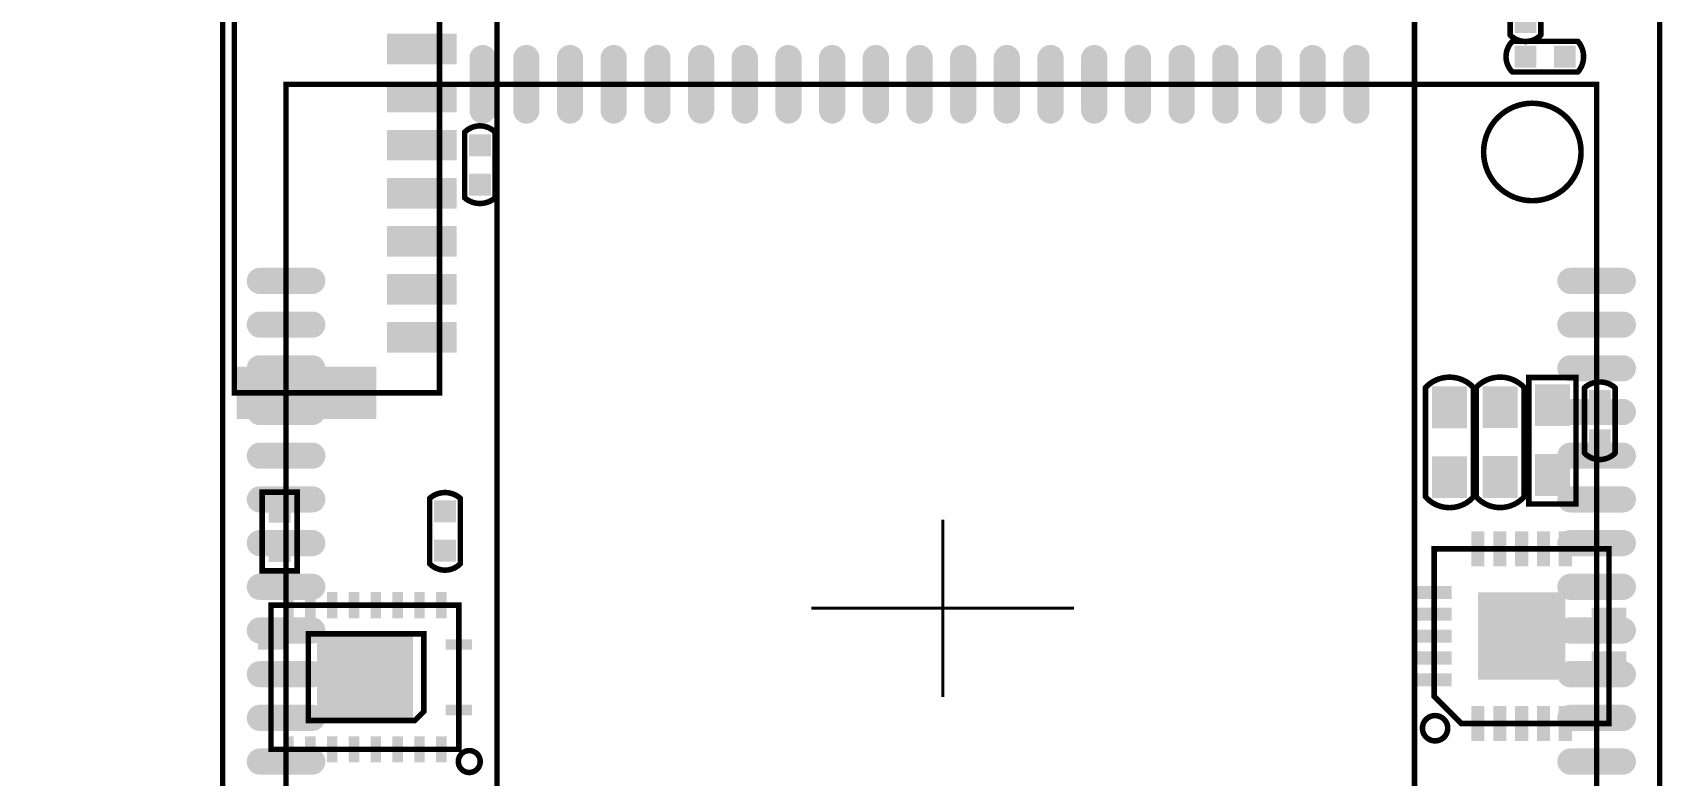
# Model space of a CAD drawing. Extents: x -69 to 26, y -7 to 136.
# Drawn here: x -37.24 to 0.06, y 23.05 to 40.04 of the extents above; entities that cross this region are included whole.
import ezdxf

# ---------------------------------------------------------------- set-up
doc = ezdxf.new("R2010")
doc.units = 0
doc.header["$MEASUREMENT"] = 0
doc.linetypes.add('TRMIDX_20', pattern=[2, 1, 1])
doc.layers.get('0').update_dxf_attribs({"linetype": 'CONTINUOUS'})
doc.layers.get('Defpoints').update_dxf_attribs({"linetype": 'CONTINUOUS'})
for name, color, linetype in [('BOARD_OUTLINE_00', 254, 'CONTINUOUS'), ('DRIL_NPLTE_THRU_01', 3, 'CONTINUOUS'), ('DRIL_NPLTE_THRU_02', 2, 'CONTINUOUS'), ('DRIL_NPLTE_THRU_03', 1, 'CONTINUOUS'), ('DRIL_NPLTE_THRU_04', 16, 'CONTINUOUS'), ('DRIL_PLTE_THRU_01', 3, 'CONTINUOUS'), ('DRIL_PLTE_THRU_02', 2, 'CONTINUOUS'), ('DRIL_PLTE_THRU_03', 1, 'CONTINUOUS'), ('DRIL_PLTE_THRU_04', 16, 'CONTINUOUS'), ('PADS_BOT', 1, 'CONTINUOUS'), ('PADS_INNER', 96, 'CONTINUOUS'), ('PADS_TOP', 96, 'CONTINUOUS'), ('PART_BOT_2DLINE_126', 146, 'CONTINUOUS'), ('PART_BOT_COPPER_01', 130, 'CONTINUOUS'), ('PART_BOT_TEXT_126', 146, 'CONTINUOUS'), ('PART_TOP_2DLINE_126', 254, 'CONTINUOUS')]:
    doc.layers.add(name, color=color, linetype=linetype)
doc.styles.add('W1', font='simplex', dxfattribs={"width": 0.75})
doc.dimstyles.get("Standard").update_dxf_attribs({"dimtxt": 3, "dimasz": 3, "dimexe": 0.18, "dimexo": 0.0625, "dimgap": 0.09, "dimtad": 0, "dimtih": 1, "dimtoh": 1, "dimzin": 0, "dimdsep": 46, "dimtxsty": 'Standard', "dimcen": 0.09, "dimclrd": 3, "dimclre": 3, "dimclrt": 3, "dimadec": 0, "dimazin": 0, "dimtfac": 1, "dimtofl": 0, "dimtmove": 0, "dimatfit": 3, "dimfxl": 1, "dimtolj": 1, "dimtzin": 0, "dimarcsym": 0})

# ---------------------------------------------------------------- blocks, each defined once
blk = doc.blocks.new('BOARD_123')
at = {"layer": 'BOARD_OUTLINE_00', "const_width": 0.127}
blk.add_lwpolyline([(-0.762, 0), (2.528, 0, -0.414214), (4.547, -2.018), (4.547, -108.509, -0.414214), (2.515, -110.541), (-26.314, -110.541, -0.414214), (-28.346, -108.509), (-28.346, -2.038, -0.414214), (-26.309, 0), (-22.555, 0), (-22.555, -6.045), (-0.762, -6.045)], format="xyb", close=True, dxfattribs=at)
blk = doc.blocks.new('SMOOTH_0$127')
at = {"const_width": 0.0635}
blk.add_lwpolyline([(-0.03175, 0, 1), (0.03175, 0, 1)], format="xyb", close=True, dxfattribs=at)
blk = doc.blocks.new('PART_BODY_BOT_62')
at = {"layer": 'PART_BOT_2DLINE_126', "const_width": 0.127}
blk.add_lwpolyline([(-0.898, 0.408), (-0.898, -0.392), (0.902, -0.392), (0.902, 0.408)], close=True, dxfattribs=at)
at = {"layer": 'PART_BOT_2DLINE_126'}
for p in [(-0.898, 0.408), (0.902, 0.408), (-0.898, -0.392), (0.902, -0.392)]:
    blk.add_blockref('SMOOTH_0$127', p, dxfattribs=at)
blk = doc.blocks.new('DRIL_HOLE_0')
blk.add_lwpolyline([(0, 0, 1), (0, 0, 1)], format="xyb", close=True)
blk = doc.blocks.new('PAD_0')
blk.add_lwpolyline([(0, 0, 1), (0, 0, 1)], format="xyb", close=True)
blk = doc.blocks.new('PAD_1')
at = {"const_width": 0.5}
blk.add_lwpolyline([(-0.25, 0), (0.25, 0)], dxfattribs=at)
blk = doc.blocks.new('STK_BOT_6')
at = {"layer": 'DRIL_PLTE_THRU_01'}
blk.add_blockref('DRIL_HOLE_0', (0, 0), dxfattribs=at)
at = {"layer": 'DRIL_PLTE_THRU_02'}
blk.add_blockref('DRIL_HOLE_0', (0, 0), dxfattribs=at)
at = {"layer": 'DRIL_PLTE_THRU_03'}
blk.add_blockref('DRIL_HOLE_0', (0, 0), dxfattribs=at)
at = {"layer": 'DRIL_PLTE_THRU_04'}
blk.add_blockref('DRIL_HOLE_0', (0, 0), dxfattribs=at)
at = {"layer": 'PADS_BOT'}
blk.add_blockref('PAD_1', (0, 0), dxfattribs=at)
at = {"layer": 'PADS_INNER'}
blk.add_blockref('PAD_0', (0, 0), dxfattribs=at)
at = {"layer": 'PADS_TOP'}
blk.add_blockref('PAD_0', (0, 0), dxfattribs=at)
blk = doc.blocks.new('SYM_BOT_7')
for name, p in [('PART_BODY_BOT_62', (0, 0)), ('STK_BOT_6', (-0.448, 0.008)), ('STK_BOT_6', (0.452, 0.008))]:
    blk.add_blockref(name, p)
blk = doc.blocks.new('PART_BOT_6')
blk.add_blockref('SYM_BOT_7', (0, 0))
blk = doc.blocks.new('PART_BODY_TOP_124')
at = {"layer": 'PART_TOP_2DLINE_126', "const_width": 0.127}
blk.add_lwpolyline([(0, 25.5), (30, 25.5), (30, -4.5), (0, -4.5)], close=True, dxfattribs=at)
blk.add_lwpolyline([(0.434, 24.028, 1), (2.665, 24.028, 1)], format="xyb", close=True, dxfattribs=at)
at = {"layer": 'PART_TOP_2DLINE_126'}
for p in [(0, 25.5), (30, 25.5), (0, -4.5), (30, -4.5)]:
    blk.add_blockref('SMOOTH_0$127', p, dxfattribs=at)
blk = doc.blocks.new('PAD_7')
at = {"const_width": 0.3}
blk.add_lwpolyline([(-0.6, -0.15), (0.6, -0.15, 1), (0.6, 0.15), (-0.6, 0.15, 1)], format="xyb", close=True, dxfattribs=at)
blk = doc.blocks.new('STK_TOP_870')
at = {"layer": 'DRIL_NPLTE_THRU_01'}
blk.add_blockref('DRIL_HOLE_0', (0, 0), dxfattribs=at)
at = {"layer": 'DRIL_NPLTE_THRU_02'}
blk.add_blockref('DRIL_HOLE_0', (0, 0), dxfattribs=at)
at = {"layer": 'DRIL_NPLTE_THRU_03'}
blk.add_blockref('DRIL_HOLE_0', (0, 0), dxfattribs=at)
at = {"layer": 'DRIL_NPLTE_THRU_04'}
blk.add_blockref('DRIL_HOLE_0', (0, 0), dxfattribs=at)
at = {"layer": 'PADS_BOT'}
blk.add_blockref('PAD_0', (0, 0), dxfattribs=at)
at = {"layer": 'PADS_INNER'}
blk.add_blockref('PAD_0', (0, 0), dxfattribs=at)
at = {"layer": 'PADS_TOP'}
blk.add_blockref('PAD_7', (0, 0), dxfattribs=at)
blk = doc.blocks.new('STK_TOP_869')
at = {"layer": 'DRIL_NPLTE_THRU_01'}
blk.add_blockref('DRIL_HOLE_0', (0, 0), dxfattribs=at)
at = {"layer": 'DRIL_NPLTE_THRU_02'}
blk.add_blockref('DRIL_HOLE_0', (0, 0), dxfattribs=at)
at = {"layer": 'DRIL_NPLTE_THRU_03'}
blk.add_blockref('DRIL_HOLE_0', (0, 0), dxfattribs=at)
at = {"layer": 'DRIL_NPLTE_THRU_04'}
blk.add_blockref('DRIL_HOLE_0', (0, 0), dxfattribs=at)
at = {"layer": 'PADS_BOT'}
blk.add_blockref('PAD_0', (0, 0), dxfattribs=at)
at = {"layer": 'PADS_INNER'}
blk.add_blockref('PAD_0', (0, 0), dxfattribs=at)
at = {"layer": 'PADS_TOP', "rotation": 90}
blk.add_blockref('PAD_7', (0, 0), dxfattribs=at)
blk = doc.blocks.new('SYM_TOP_43')
for name, p in [('STK_TOP_869', (4.5, 25.5)), ('STK_TOP_869', (5.5, 25.5)), ('STK_TOP_869', (6.5, 25.5)), ('STK_TOP_869', (7.5, 25.5)), ('STK_TOP_869', (8.5, 25.5)), ('STK_TOP_869', (9.5, 25.5)), ('STK_TOP_869', (10.5, 25.5)), ('STK_TOP_869', (11.5, 25.5)), ('STK_TOP_869', (12.5, 25.5)), ('STK_TOP_869', (13.5, 25.5)), ('STK_TOP_869', (14.5, 25.5)), ('STK_TOP_869', (15.5, 25.5)), ('STK_TOP_869', (16.5, 25.5)), ('STK_TOP_869', (17.5, 25.5)), ('STK_TOP_869', (18.5, 25.5)), ('STK_TOP_869', (19.5, 25.5)), ('STK_TOP_869', (20.5, 25.5)), ('STK_TOP_869', (21.5, 25.5)), ('STK_TOP_869', (22.5, 25.5)), ('STK_TOP_869', (23.5, 25.5)), ('STK_TOP_869', (24.5, 25.5)), ('STK_TOP_869', (25.5, 25.5)), ('PART_BODY_TOP_124', (0, 0)), ('STK_TOP_870', (30, 21)), ('STK_TOP_870', (0, 20)), ('STK_TOP_870', (30, 20)), ('STK_TOP_870', (0, 19)), ('STK_TOP_870', (30, 19)), ('STK_TOP_870', (0, 18)), ('STK_TOP_870', (30, 18)), ('STK_TOP_870', (0, 17)), ('STK_TOP_870', (30, 17)), ('STK_TOP_870', (0, 16)), ('STK_TOP_870', (30, 16)), ('STK_TOP_870', (0, 15)), ('STK_TOP_870', (30, 15)), ('STK_TOP_870', (0, 14)), ('STK_TOP_870', (30, 14)), ('STK_TOP_870', (0, 13)), ('STK_TOP_870', (30, 13)), ('STK_TOP_870', (0, 12)), ('STK_TOP_870', (30, 12)), ('STK_TOP_870', (0, 11)), ('STK_TOP_870', (30, 11)), ('STK_TOP_870', (0, 10)), ('STK_TOP_870', (30, 10)), ('STK_TOP_870', (0, 9)), ('STK_TOP_870', (30, 9)), ('STK_TOP_870', (0, 8)), ('STK_TOP_870', (30, 8)), ('STK_TOP_870', (0, 7)), ('STK_TOP_870', (30, 7)), ('STK_TOP_870', (0, 6)), ('STK_TOP_870', (30, 6)), ('STK_TOP_870', (0, 5)), ('STK_TOP_870', (30, 5)), ('STK_TOP_870', (0, 4)), ('STK_TOP_870', (30, 4)), ('STK_TOP_870', (0, 3)), ('STK_TOP_870', (30, 3)), ('STK_TOP_870', (0, 2)), ('STK_TOP_870', (30, 2)), ('STK_TOP_870', (0, 1)), ('STK_TOP_870', (30, 1)), ('STK_TOP_870', (0, 0)), ('STK_TOP_870', (30, 0)), ('STK_TOP_869', (4.5, -4.5)), ('STK_TOP_869', (5.5, -4.5)), ('STK_TOP_869', (6.5, -4.5)), ('STK_TOP_869', (7.5, -4.5)), ('STK_TOP_869', (8.5, -4.5)), ('STK_TOP_869', (9.5, -4.5)), ('STK_TOP_869', (10.5, -4.5)), ('STK_TOP_869', (11.5, -4.5)), ('STK_TOP_869', (12.5, -4.5)), ('STK_TOP_869', (13.5, -4.5)), ('STK_TOP_869', (14.5, -4.5)), ('STK_TOP_869', (15.5, -4.5)), ('STK_TOP_869', (16.5, -4.5)), ('STK_TOP_869', (17.5, -4.5)), ('STK_TOP_869', (18.5, -4.5)), ('STK_TOP_869', (19.5, -4.5)), ('STK_TOP_869', (20.5, -4.5)), ('STK_TOP_869', (21.5, -4.5)), ('STK_TOP_869', (22.5, -4.5)), ('STK_TOP_869', (23.5, -4.5)), ('STK_TOP_869', (24.5, -4.5)), ('STK_TOP_869', (25.5, -4.5))]:
    blk.add_blockref(name, p)
blk = doc.blocks.new('PART_TOP_20')
blk.add_blockref('SYM_TOP_43', (0, 0))
blk = doc.blocks.new('PART_BODY_BOT_80')
at = {"layer": 'PART_BOT_2DLINE_126', "const_width": 0.127}
blk.add_lwpolyline([(-76.5302, 21), (0, 21), (0, 0), (-76.5302, 0)], close=True, dxfattribs=at)
at = {"layer": 'PART_BOT_TEXT_126', "style": 'W1', "width": 0.75}
blk.add_text('+', height=7, dxfattribs=at).set_placement((-10.541, 7.7978))
blk = doc.blocks.new('SYM_BOT_25')
blk.add_blockref('PART_BODY_BOT_80', (0, 0))
blk = doc.blocks.new('PART_BOT_33')
blk.add_blockref('SYM_BOT_25', (0, 0))
blk = doc.blocks.new('PART_BODY_TOP_58')
at = {"layer": 'PART_TOP_2DLINE_126', "const_width": 0.127}
blk.add_lwpolyline([(0.755, -0.347, 0.414214), (0.755, 0.353), (-0.745, 0.353, 0.373387), (-0.745, -0.347)], format="xyb", close=True, dxfattribs=at)
at = {"layer": 'PART_TOP_2DLINE_126'}
for p in [(-0.745, 0.353), (0.755, 0.353), (-0.745, -0.347), (0.755, -0.347)]:
    blk.add_blockref('SMOOTH_0$127', p, dxfattribs=at)
blk = doc.blocks.new('STK_TOP_6')
at = {"layer": 'DRIL_PLTE_THRU_01'}
blk.add_blockref('DRIL_HOLE_0', (0, 0), dxfattribs=at)
at = {"layer": 'DRIL_PLTE_THRU_02'}
blk.add_blockref('DRIL_HOLE_0', (0, 0), dxfattribs=at)
at = {"layer": 'DRIL_PLTE_THRU_03'}
blk.add_blockref('DRIL_HOLE_0', (0, 0), dxfattribs=at)
at = {"layer": 'DRIL_PLTE_THRU_04'}
blk.add_blockref('DRIL_HOLE_0', (0, 0), dxfattribs=at)
at = {"layer": 'PADS_BOT'}
blk.add_blockref('PAD_0', (0, 0), dxfattribs=at)
at = {"layer": 'PADS_INNER'}
blk.add_blockref('PAD_0', (0, 0), dxfattribs=at)
at = {"layer": 'PADS_TOP'}
blk.add_blockref('PAD_1', (0, 0), dxfattribs=at)
blk = doc.blocks.new('SYM_TOP_3')
for name, p in [('PART_BODY_TOP_58', (0, 0)), ('STK_TOP_6', (-0.445, 0.003)), ('STK_TOP_6', (0.455, 0.003))]:
    blk.add_blockref(name, p)
blk = doc.blocks.new('PART_TOP_53')
blk.add_blockref('SYM_TOP_3', (0, 0))
blk = doc.blocks.new('PART_TOP_55')
blk.add_blockref('SYM_TOP_3', (0, 0))
blk = doc.blocks.new('PART_BODY_BOT_58')
at = {"layer": 'PART_BOT_2DLINE_126', "const_width": 0.127}
blk.add_lwpolyline([(0.755, -0.347, 0.414214), (0.755, 0.353), (-0.745, 0.353, 0.373387), (-0.745, -0.347)], format="xyb", close=True, dxfattribs=at)
at = {"layer": 'PART_BOT_2DLINE_126'}
for p in [(-0.745, 0.353), (0.755, 0.353), (-0.745, -0.347), (0.755, -0.347)]:
    blk.add_blockref('SMOOTH_0$127', p, dxfattribs=at)
blk = doc.blocks.new('SYM_BOT_3')
for name, p in [('PART_BODY_BOT_58', (0, 0)), ('STK_BOT_6', (-0.445, 0.003)), ('STK_BOT_6', (0.455, 0.003))]:
    blk.add_blockref(name, p)
blk = doc.blocks.new('PART_BOT_68')
blk.add_blockref('SYM_BOT_3', (0, 0))
blk = doc.blocks.new('PART_BODY_BOT_67')
at = {"layer": 'PART_BOT_2DLINE_126', "const_width": 0.127}
blk.add_lwpolyline([(-1.4351, -0.54), (-1.4351, 0.54), (1.4605, 0.54), (1.4605, -0.54)], close=True, dxfattribs=at)
at = {"layer": 'PART_BOT_2DLINE_126'}
for p in [(-1.4351, 0.54), (1.4605, 0.54), (-1.4351, -0.54), (1.4605, -0.54)]:
    blk.add_blockref('SMOOTH_0$127', p, dxfattribs=at)
blk = doc.blocks.new('PAD_9')
at = {"const_width": 0.8}
blk.add_lwpolyline([(-0.48, 0), (0.48, 0)], dxfattribs=at)
blk = doc.blocks.new('STK_BOT_653')
at = {"layer": 'DRIL_PLTE_THRU_01'}
blk.add_blockref('DRIL_HOLE_0', (0, 0), dxfattribs=at)
at = {"layer": 'DRIL_PLTE_THRU_02'}
blk.add_blockref('DRIL_HOLE_0', (0, 0), dxfattribs=at)
at = {"layer": 'DRIL_PLTE_THRU_03'}
blk.add_blockref('DRIL_HOLE_0', (0, 0), dxfattribs=at)
at = {"layer": 'DRIL_PLTE_THRU_04'}
blk.add_blockref('DRIL_HOLE_0', (0, 0), dxfattribs=at)
at = {"layer": 'PADS_BOT'}
blk.add_blockref('PAD_9', (0, 0), dxfattribs=at)
at = {"layer": 'PADS_INNER'}
blk.add_blockref('PAD_0', (0, 0), dxfattribs=at)
at = {"layer": 'PADS_TOP'}
blk.add_blockref('PAD_0', (0, 0), dxfattribs=at)
blk = doc.blocks.new('SYM_BOT_12')
for name, p in [('STK_BOT_653', (-0.8, 0)), ('PART_BODY_BOT_67', (0, 0)), ('STK_BOT_653', (0.8, 0))]:
    blk.add_blockref(name, p)
blk = doc.blocks.new('PART_BOT_69')
blk.add_blockref('SYM_BOT_12', (0, 0))
blk = doc.blocks.new('PART_BOT_71')
blk.add_blockref('SYM_BOT_3', (0, 0))
blk = doc.blocks.new('PART_BODY_BOT_77')
at = {"layer": 'PART_BOT_2DLINE_126', "const_width": 0.127}
blk.add_lwpolyline([(0, 3.048), (10.9728, 3.048), (10.9728, -1.651), (0, -1.651)], close=True, dxfattribs=at)
at = {"layer": 'PART_BOT_2DLINE_126'}
for p in [(0, 3.048), (10.9728, 3.048), (0, -1.651), (10.9728, -1.651)]:
    blk.add_blockref('SMOOTH_0$127', p, dxfattribs=at)
blk = doc.blocks.new('PAD_35')
at = {"const_width": 0.35}
blk.add_lwpolyline([(-0.45, -0.175), (0.45, -0.175, 1), (0.45, 0.175), (-0.45, 0.175, 1)], format="xyb", close=True, dxfattribs=at)
blk = doc.blocks.new('STK_BOT_630')
at = {"layer": 'DRIL_NPLTE_THRU_01'}
blk.add_blockref('DRIL_HOLE_0', (0, 0), dxfattribs=at)
at = {"layer": 'DRIL_NPLTE_THRU_02'}
blk.add_blockref('DRIL_HOLE_0', (0, 0), dxfattribs=at)
at = {"layer": 'DRIL_NPLTE_THRU_03'}
blk.add_blockref('DRIL_HOLE_0', (0, 0), dxfattribs=at)
at = {"layer": 'DRIL_NPLTE_THRU_04'}
blk.add_blockref('DRIL_HOLE_0', (0, 0), dxfattribs=at)
at = {"layer": 'PADS_BOT', "rotation": 90}
blk.add_blockref('PAD_35', (0, 0), dxfattribs=at)
at = {"layer": 'PADS_INNER'}
blk.add_blockref('PAD_0', (0, 0), dxfattribs=at)
at = {"layer": 'PADS_TOP'}
blk.add_blockref('PAD_0', (0, 0), dxfattribs=at)
blk = doc.blocks.new('PAD_36')
at = {"const_width": 0.7}
blk.add_lwpolyline([(-0.8, 0), (0.8, 0)], dxfattribs=at)
blk = doc.blocks.new('STK_BOT_629')
at = {"layer": 'DRIL_NPLTE_THRU_01'}
blk.add_blockref('DRIL_HOLE_0', (0, 0), dxfattribs=at)
at = {"layer": 'DRIL_NPLTE_THRU_02'}
blk.add_blockref('DRIL_HOLE_0', (0, 0), dxfattribs=at)
at = {"layer": 'DRIL_NPLTE_THRU_03'}
blk.add_blockref('DRIL_HOLE_0', (0, 0), dxfattribs=at)
at = {"layer": 'DRIL_NPLTE_THRU_04'}
blk.add_blockref('DRIL_HOLE_0', (0, 0), dxfattribs=at)
at = {"layer": 'PADS_BOT', "rotation": 90}
blk.add_blockref('PAD_36', (0, 0), dxfattribs=at)
at = {"layer": 'PADS_INNER'}
blk.add_blockref('PAD_0', (0, 0), dxfattribs=at)
at = {"layer": 'PADS_TOP'}
blk.add_blockref('PAD_0', (0, 0), dxfattribs=at)
blk = doc.blocks.new('PAD_37')
at = {"const_width": 1.2}
blk.add_lwpolyline([(-1.6, 0), (1.6, 0)], dxfattribs=at)
blk = doc.blocks.new('STK_BOT_631')
at = {"layer": 'DRIL_NPLTE_THRU_01'}
blk.add_blockref('DRIL_HOLE_0', (0, 0), dxfattribs=at)
at = {"layer": 'DRIL_NPLTE_THRU_02'}
blk.add_blockref('DRIL_HOLE_0', (0, 0), dxfattribs=at)
at = {"layer": 'DRIL_NPLTE_THRU_03'}
blk.add_blockref('DRIL_HOLE_0', (0, 0), dxfattribs=at)
at = {"layer": 'DRIL_NPLTE_THRU_04'}
blk.add_blockref('DRIL_HOLE_0', (0, 0), dxfattribs=at)
at = {"layer": 'PADS_BOT', "rotation": 90}
blk.add_blockref('PAD_37', (0, 0), dxfattribs=at)
at = {"layer": 'PADS_INNER'}
blk.add_blockref('PAD_0', (0, 0), dxfattribs=at)
at = {"layer": 'PADS_TOP'}
blk.add_blockref('PAD_0', (0, 0), dxfattribs=at)
blk = doc.blocks.new('SYM_BOT_22')
for name, p in [('STK_BOT_629', (1.27, 2.6416)), ('STK_BOT_629', (2.37, 2.6416)), ('STK_BOT_629', (3.47, 2.6416)), ('STK_BOT_629', (4.57, 2.6416)), ('STK_BOT_629', (5.67, 2.6416)), ('STK_BOT_629', (6.77, 2.6416)), ('STK_BOT_629', (7.87, 2.6416)), ('STK_BOT_630', (8.97, 2.6416)), ('PART_BODY_BOT_77', (0, 0)), ('STK_BOT_631', (0, 0)), ('STK_BOT_631', (11, 0))]:
    blk.add_blockref(name, p)
blk = doc.blocks.new('PART_BOT_92')
blk.add_blockref('SYM_BOT_22', (0, 0))
blk = doc.blocks.new('PART_BOT_96')
blk.add_blockref('SYM_BOT_3', (0, 0))
blk = doc.blocks.new('PART_BODY_BOT_66')
at = {"layer": 'PART_BOT_2DLINE_126', "const_width": 0.127}
blk.add_lwpolyline([(1.238, -0.559, 0.432739), (1.238, 0.541), (-1.262, 0.541, 0.450467), (-1.262, -0.559)], format="xyb", close=True, dxfattribs=at)
at = {"layer": 'PART_BOT_2DLINE_126'}
for p in [(-1.262, 0.541), (1.238, 0.541), (-1.262, -0.559), (1.238, -0.559)]:
    blk.add_blockref('SMOOTH_0$127', p, dxfattribs=at)
blk = doc.blocks.new('STK_BOT_236')
at = {"layer": 'DRIL_PLTE_THRU_01'}
blk.add_blockref('DRIL_HOLE_0', (0, 0), dxfattribs=at)
at = {"layer": 'DRIL_PLTE_THRU_02'}
blk.add_blockref('DRIL_HOLE_0', (0, 0), dxfattribs=at)
at = {"layer": 'DRIL_PLTE_THRU_03'}
blk.add_blockref('DRIL_HOLE_0', (0, 0), dxfattribs=at)
at = {"layer": 'DRIL_PLTE_THRU_04'}
blk.add_blockref('DRIL_HOLE_0', (0, 0), dxfattribs=at)
at = {"layer": 'PADS_BOT'}
blk.add_blockref('PAD_9', (0, 0), dxfattribs=at)
at = {"layer": 'PADS_INNER'}
blk.add_blockref('PAD_0', (0, 0), dxfattribs=at)
at = {"layer": 'PADS_TOP'}
blk.add_blockref('PAD_0', (0, 0), dxfattribs=at)
blk = doc.blocks.new('SYM_BOT_11')
for name, p in [('STK_BOT_236', (-0.812, -0.009)), ('PART_BODY_BOT_66', (0, 0)), ('STK_BOT_236', (0.788, -0.009))]:
    blk.add_blockref(name, p)
blk = doc.blocks.new('PART_BOT_108')
blk.add_blockref('SYM_BOT_11', (0, 0))
blk = doc.blocks.new('PART_BOT_109')
blk.add_blockref('SYM_BOT_11', (0, 0))
blk = doc.blocks.new('PART_BODY_BOT_127')
at = {"layer": 'PART_BOT_2DLINE_126', "const_width": 0.127}
blk.add_lwpolyline([(-2.270804, 2.1082, 1), (-1.691596, 2.1082, 1)], format="xyb", close=True, dxfattribs=at)
blk.add_lwpolyline([(-2, 1.3782), (-1.3782, 2), (2, 2), (2, -2), (-2, -2)], close=True, dxfattribs=at)
at = {"layer": 'PART_BOT_2DLINE_126'}
for p in [(-1.3782, 2), (2, 2), (-2, 1.3782), (-2, -2), (2, -2)]:
    blk.add_blockref('SMOOTH_0$127', p, dxfattribs=at)
blk = doc.blocks.new('PAD_41')
at = {"const_width": 0.3}
blk.add_lwpolyline([(-0.4, 0), (0.4, 0)], dxfattribs=at)
blk = doc.blocks.new('STK_BOT_874')
at = {"layer": 'DRIL_NPLTE_THRU_01'}
blk.add_blockref('DRIL_HOLE_0', (0, 0), dxfattribs=at)
at = {"layer": 'DRIL_NPLTE_THRU_02'}
blk.add_blockref('DRIL_HOLE_0', (0, 0), dxfattribs=at)
at = {"layer": 'DRIL_NPLTE_THRU_03'}
blk.add_blockref('DRIL_HOLE_0', (0, 0), dxfattribs=at)
at = {"layer": 'DRIL_NPLTE_THRU_04'}
blk.add_blockref('DRIL_HOLE_0', (0, 0), dxfattribs=at)
at = {"layer": 'PADS_BOT'}
blk.add_blockref('PAD_41', (0, 0), dxfattribs=at)
at = {"layer": 'PADS_INNER'}
blk.add_blockref('PAD_0', (0, 0), dxfattribs=at)
at = {"layer": 'PADS_TOP'}
blk.add_blockref('PAD_0', (0, 0), dxfattribs=at)
blk = doc.blocks.new('STK_BOT_873')
at = {"layer": 'DRIL_NPLTE_THRU_01'}
blk.add_blockref('DRIL_HOLE_0', (0, 0), dxfattribs=at)
at = {"layer": 'DRIL_NPLTE_THRU_02'}
blk.add_blockref('DRIL_HOLE_0', (0, 0), dxfattribs=at)
at = {"layer": 'DRIL_NPLTE_THRU_03'}
blk.add_blockref('DRIL_HOLE_0', (0, 0), dxfattribs=at)
at = {"layer": 'DRIL_NPLTE_THRU_04'}
blk.add_blockref('DRIL_HOLE_0', (0, 0), dxfattribs=at)
at = {"layer": 'PADS_BOT', "rotation": 90}
blk.add_blockref('PAD_41', (0, 0), dxfattribs=at)
at = {"layer": 'PADS_INNER'}
blk.add_blockref('PAD_0', (0, 0), dxfattribs=at)
at = {"layer": 'PADS_TOP'}
blk.add_blockref('PAD_0', (0, 0), dxfattribs=at)
blk = doc.blocks.new('PAD_42')
at = {"const_width": 2}
blk.add_lwpolyline([(-1, 0), (1, 0)], dxfattribs=at)
blk = doc.blocks.new('STK_BOT_875')
at = {"layer": 'DRIL_NPLTE_THRU_01'}
blk.add_blockref('DRIL_HOLE_0', (0, 0), dxfattribs=at)
at = {"layer": 'DRIL_NPLTE_THRU_02'}
blk.add_blockref('DRIL_HOLE_0', (0, 0), dxfattribs=at)
at = {"layer": 'DRIL_NPLTE_THRU_03'}
blk.add_blockref('DRIL_HOLE_0', (0, 0), dxfattribs=at)
at = {"layer": 'DRIL_NPLTE_THRU_04'}
blk.add_blockref('DRIL_HOLE_0', (0, 0), dxfattribs=at)
at = {"layer": 'PADS_BOT'}
blk.add_blockref('PAD_42', (0, 0), dxfattribs=at)
at = {"layer": 'PADS_INNER'}
blk.add_blockref('PAD_0', (0, 0), dxfattribs=at)
at = {"layer": 'PADS_TOP'}
blk.add_blockref('PAD_0', (0, 0), dxfattribs=at)
blk = doc.blocks.new('SYM_BOT_46')
for name, p in [('PART_BODY_BOT_127', (0, 0)), ('STK_BOT_873', (-1, 2)), ('STK_BOT_873', (-0.5, 2)), ('STK_BOT_873', (0, 2)), ('STK_BOT_873', (0.5, 2)), ('STK_BOT_873', (1, 2)), ('STK_BOT_874', (-2, 1)), ('STK_BOT_874', (2, 1)), ('STK_BOT_875', (0, 0)), ('STK_BOT_874', (-2, 0.5)), ('STK_BOT_874', (2, 0.5)), ('STK_BOT_874', (-2, 0)), ('STK_BOT_874', (2, 0)), ('STK_BOT_874', (-2, -0.5)), ('STK_BOT_874', (2, -0.5)), ('STK_BOT_874', (-2, -1)), ('STK_BOT_874', (2, -1)), ('STK_BOT_873', (-1, -2)), ('STK_BOT_873', (-0.5, -2)), ('STK_BOT_873', (0, -2)), ('STK_BOT_873', (0.5, -2)), ('STK_BOT_873', (1, -2))]:
    blk.add_blockref(name, p)
blk = doc.blocks.new('PART_BOT_119')
blk.add_blockref('SYM_BOT_46', (0, 0))
blk = doc.blocks.new('PART_BODY_BOT_128')
at = {"layer": 'PART_BOT_2DLINE_126', "const_width": 0.127}
blk.add_lwpolyline([(-2.181, 2.388, 1), (-1.68, 2.388, 1)], format="xyb", close=True, dxfattribs=at)
blk.add_lwpolyline([(-1.65, 2.15), (1.65, 2.15), (1.65, -2.15), (-1.65, -2.15)], close=True, dxfattribs=at)
at = {"layer": 'PART_BOT_COPPER_01', "linetype": 'TRMIDX_20', "const_width": 0.127}
blk.add_lwpolyline([(-0.991, 1.143), (-0.991, -1.295), (0.991, -1.295), (0.991, 1.346), (-0.787, 1.346)], close=True, dxfattribs=at)
at = {"layer": 'PART_BOT_2DLINE_126'}
for p in [(-1.65, 2.15), (1.65, 2.15), (-1.65, -2.15), (1.65, -2.15)]:
    blk.add_blockref('SMOOTH_0$127', p, dxfattribs=at)
at = {"layer": 'PART_BOT_COPPER_01'}
for p in [(-0.991, 1.143), (-0.787, 1.346), (0.991, 1.346), (-0.991, -1.295), (0.991, -1.295)]:
    blk.add_blockref('SMOOTH_0$127', p, dxfattribs=at)
blk = doc.blocks.new('PAD_46')
at = {"const_width": 0.24}
blk.add_lwpolyline([(-0.3, 0), (0.3, 0)], dxfattribs=at)
blk = doc.blocks.new('STK_BOT_877')
at = {"layer": 'DRIL_NPLTE_THRU_01'}
blk.add_blockref('DRIL_HOLE_0', (0, 0), dxfattribs=at)
at = {"layer": 'DRIL_NPLTE_THRU_02'}
blk.add_blockref('DRIL_HOLE_0', (0, 0), dxfattribs=at)
at = {"layer": 'DRIL_NPLTE_THRU_03'}
blk.add_blockref('DRIL_HOLE_0', (0, 0), dxfattribs=at)
at = {"layer": 'DRIL_NPLTE_THRU_04'}
blk.add_blockref('DRIL_HOLE_0', (0, 0), dxfattribs=at)
at = {"layer": 'PADS_BOT', "rotation": 90}
blk.add_blockref('PAD_46', (0, 0), dxfattribs=at)
at = {"layer": 'PADS_INNER'}
blk.add_blockref('PAD_0', (0, 0), dxfattribs=at)
at = {"layer": 'PADS_TOP'}
blk.add_blockref('PAD_0', (0, 0), dxfattribs=at)
blk = doc.blocks.new('STK_BOT_876')
at = {"layer": 'DRIL_NPLTE_THRU_01'}
blk.add_blockref('DRIL_HOLE_0', (0, 0), dxfattribs=at)
at = {"layer": 'DRIL_NPLTE_THRU_02'}
blk.add_blockref('DRIL_HOLE_0', (0, 0), dxfattribs=at)
at = {"layer": 'DRIL_NPLTE_THRU_03'}
blk.add_blockref('DRIL_HOLE_0', (0, 0), dxfattribs=at)
at = {"layer": 'DRIL_NPLTE_THRU_04'}
blk.add_blockref('DRIL_HOLE_0', (0, 0), dxfattribs=at)
at = {"layer": 'PADS_BOT'}
blk.add_blockref('PAD_46', (0, 0), dxfattribs=at)
at = {"layer": 'PADS_INNER'}
blk.add_blockref('PAD_0', (0, 0), dxfattribs=at)
at = {"layer": 'PADS_TOP'}
blk.add_blockref('PAD_0', (0, 0), dxfattribs=at)
blk = doc.blocks.new('PAD_47')
at = {"const_width": 1.9}
blk.add_lwpolyline([(-1.1, 0), (1.1, 0)], dxfattribs=at)
blk = doc.blocks.new('STK_BOT_878')
at = {"layer": 'DRIL_PLTE_THRU_01'}
blk.add_blockref('DRIL_HOLE_0', (0, 0), dxfattribs=at)
at = {"layer": 'DRIL_PLTE_THRU_02'}
blk.add_blockref('DRIL_HOLE_0', (0, 0), dxfattribs=at)
at = {"layer": 'DRIL_PLTE_THRU_03'}
blk.add_blockref('DRIL_HOLE_0', (0, 0), dxfattribs=at)
at = {"layer": 'DRIL_PLTE_THRU_04'}
blk.add_blockref('DRIL_HOLE_0', (0, 0), dxfattribs=at)
at = {"layer": 'PADS_BOT', "rotation": 90}
blk.add_blockref('PAD_47', (0, 0), dxfattribs=at)
at = {"layer": 'PADS_INNER'}
blk.add_blockref('PAD_0', (0, 0), dxfattribs=at)
at = {"layer": 'PADS_TOP'}
blk.add_blockref('PAD_0', (0, 0), dxfattribs=at)
blk = doc.blocks.new('SYM_BOT_47')
for name, p in [('PART_BODY_BOT_128', (0, 0)), ('STK_BOT_877', (-0.75, 2.15)), ('STK_BOT_877', (0.75, 2.15)), ('STK_BOT_876', (-1.65, 1.75)), ('STK_BOT_878', (0, 0)), ('STK_BOT_876', (1.65, 1.75)), ('STK_BOT_876', (-1.65, 1.25)), ('STK_BOT_876', (1.65, 1.25)), ('STK_BOT_876', (-1.65, 0.75)), ('STK_BOT_876', (1.65, 0.75)), ('STK_BOT_876', (-1.65, 0.25)), ('STK_BOT_876', (1.65, 0.25)), ('STK_BOT_876', (-1.65, -0.25)), ('STK_BOT_876', (1.65, -0.25)), ('STK_BOT_876', (-1.65, -0.75)), ('STK_BOT_876', (1.65, -0.75)), ('STK_BOT_876', (-1.65, -1.25)), ('STK_BOT_876', (1.65, -1.25)), ('STK_BOT_876', (-1.65, -1.75)), ('STK_BOT_877', (-0.75, -2.15)), ('STK_BOT_877', (0.75, -2.15)), ('STK_BOT_876', (1.65, -1.75))]:
    blk.add_blockref(name, p)
blk = doc.blocks.new('PART_BOT_132')
blk.add_blockref('SYM_BOT_47', (0, 0))
blk = doc.blocks.new('*D502')
at = {"color": 3, "linetype": 'Continuous', "lineweight": -2}
for p, q in [((-30.918, 110.541), (-63.212, 110.541)), ((-63.032, 107.541), (-63.032, 56.798)), ((-63.032, 3), (-63.032, 53.618)), ((-30.924, 0), (-63.212, 0))]:
    blk.add_line(p, q, dxfattribs=at)
at = {"color": 3, "linetype": 'Continuous'}
for points in [[(-63.532, 107.541), (-62.532, 107.541), (-63.032, 110.541)], [(-63.532, 3), (-62.532, 3), (-63.032, 0)]]:
    blk.add_solid(points, dxfattribs=at)
at = {"layer": 'Defpoints', "color": 0, "linetype": 'Continuous'}
for p in [(-30.855, 110.541), (-30.861, 0), (-63.032, 0)]:
    blk.add_point(p, dxfattribs=at)
at = {"color": 3, "linetype": 'Continuous', "insert": (-63.032, 55.208), "char_height": 3, "attachment_point": 5}
blk.add_mtext('\\A1;110.54', dxfattribs=at)
blk = doc.blocks.new('*D508')
at = {"color": 3, "linetype": 'Continuous', "lineweight": -2}
for p, q in [((-30.365, 107.874), (-44.135, 107.874)), ((-43.955, 104.874), (-43.955, 56.67)), ((-43.955, 5.286), (-43.955, 53.49)), ((-30.365, 2.286), (-44.135, 2.286))]:
    blk.add_line(p, q, dxfattribs=at)
at = {"color": 3, "linetype": 'Continuous'}
for points in [[(-44.455, 104.874), (-43.455, 104.874), (-43.955, 107.874)], [(-44.455, 5.286), (-43.455, 5.286), (-43.955, 2.286)]]:
    blk.add_solid(points, dxfattribs=at)
at = {"layer": 'Defpoints', "color": 0, "linetype": 'Continuous'}
for p in [(-30.302, 107.874), (-43.955, 2.286), (-30.302, 2.286)]:
    blk.add_point(p, dxfattribs=at)
at = {"color": 3, "linetype": 'Continuous', "insert": (-43.955, 55.08), "char_height": 3, "attachment_point": 5}
blk.add_mtext('\\A1;105.59', dxfattribs=at)

msp = doc.modelspace()

# ---------------------------------------------------------------- block references
msp.add_blockref('BOARD_123', (-4.547, 110.541))
at = {"xscale": -1}
for name, p, rotation in [('PART_BOT_33', (-5.613, 19.253), 90), ('PART_BOT_92', (-30.976, 31.799), 270), ('PART_BOT_96', (-27.007, 37.01), 270), ('PART_BOT_108', (-4.801, 30.683), 270), ('PART_BOT_109', (-3.642, 30.685), 270), ('PART_BOT_69', (-2.453, 30.718), 90), ('PART_BOT_68', (-1.367, 31.174), 90), ('PART_BOT_6', (-31.598, 28.626), 270), ('PART_BOT_71', (-27.801, 28.643), 90), ('PART_BOT_119', (-3.159, 26.233), 180), ('PART_BOT_132', (-29.636, 25.293), 270)]:
    msp.add_blockref(name, p, dxfattribs=dict(at, rotation=rotation))
for name, p, rotation in [('PART_TOP_55', (-3.073, 40.742), 270), ('PART_TOP_20', (-26.942, 38.862), 270), ('PART_TOP_53', (-2.616, 39.497), 180)]:
    msp.add_blockref(name, p, dxfattribs=dict(rotation=rotation))

# ---------------------------------------------------------------- dimensions: what is measured, and where the dimension line sits
at = {"linetype": 'Continuous'}
dim = msp.add_linear_dim(base=(-63.032, 0), p1=(-30.855, 110.541), p2=(-30.861, 0), angle=90, dimstyle='Standard', dxfattribs=at)
dim.commit()
dim.dimension.update_dxf_attribs({"geometry": '*D502', "text_midpoint": (-63.032, 55.208), "dimtype": 160})
dim = msp.add_linear_dim(base=(-43.955, 2.286), p1=(-30.302, 107.874), p2=(-30.302, 2.286), angle=90, dimstyle='Standard', dxfattribs=at)
dim.commit()
dim.dimension.update_dxf_attribs({"geometry": '*D508', "text_midpoint": (-43.955, 55.08)})

doc.saveas('drawing.dxf')
